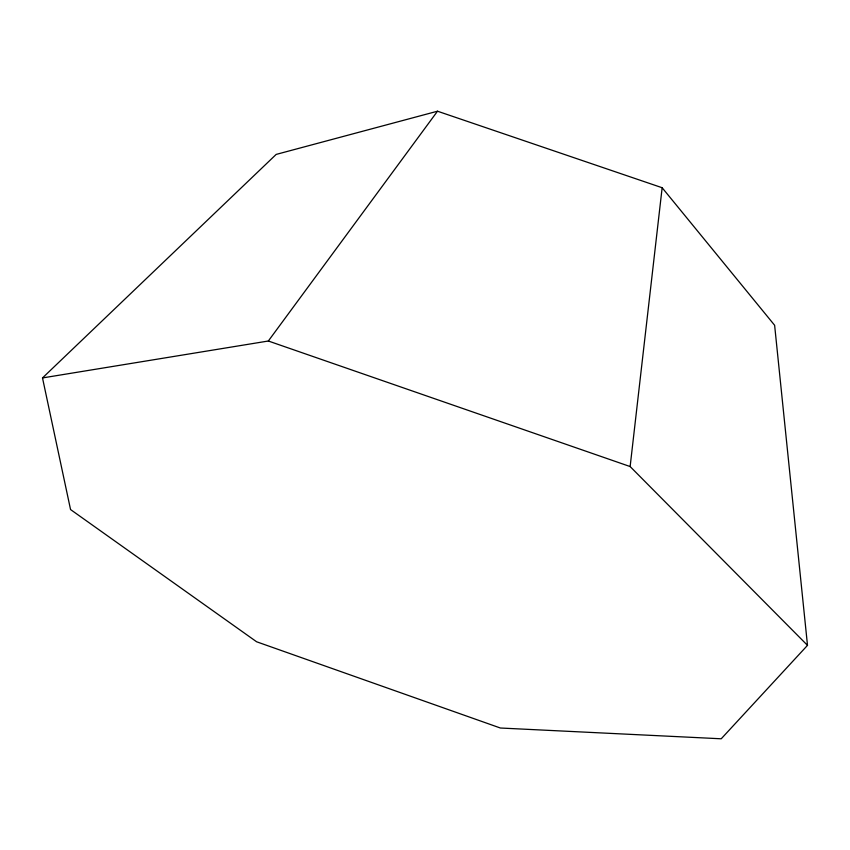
<?xml version="1.0" encoding="UTF-8"?>
<svg xmlns="http://www.w3.org/2000/svg" width="850" height="850" viewBox="0 0 850 850"><rect width="100%" height="100%" fill="white"/><g stroke="black" fill="none" stroke-linecap="round" stroke-linejoin="round"><path stroke-width="1.27" d="M807.5 645.352L630.137 466.554L662.15 187.733L437.506 111.212L276.176 154.413L42.5 377.931L70.55 509.554L256.626 641.782L500.374 728.014L721.214 738.788L807.5 645.352L774.626 325.274L662.15 187.733M42.5 377.931L268.334 341.009L437.506 111.212M268.334 341.009L630.137 466.554"/></g></svg>
